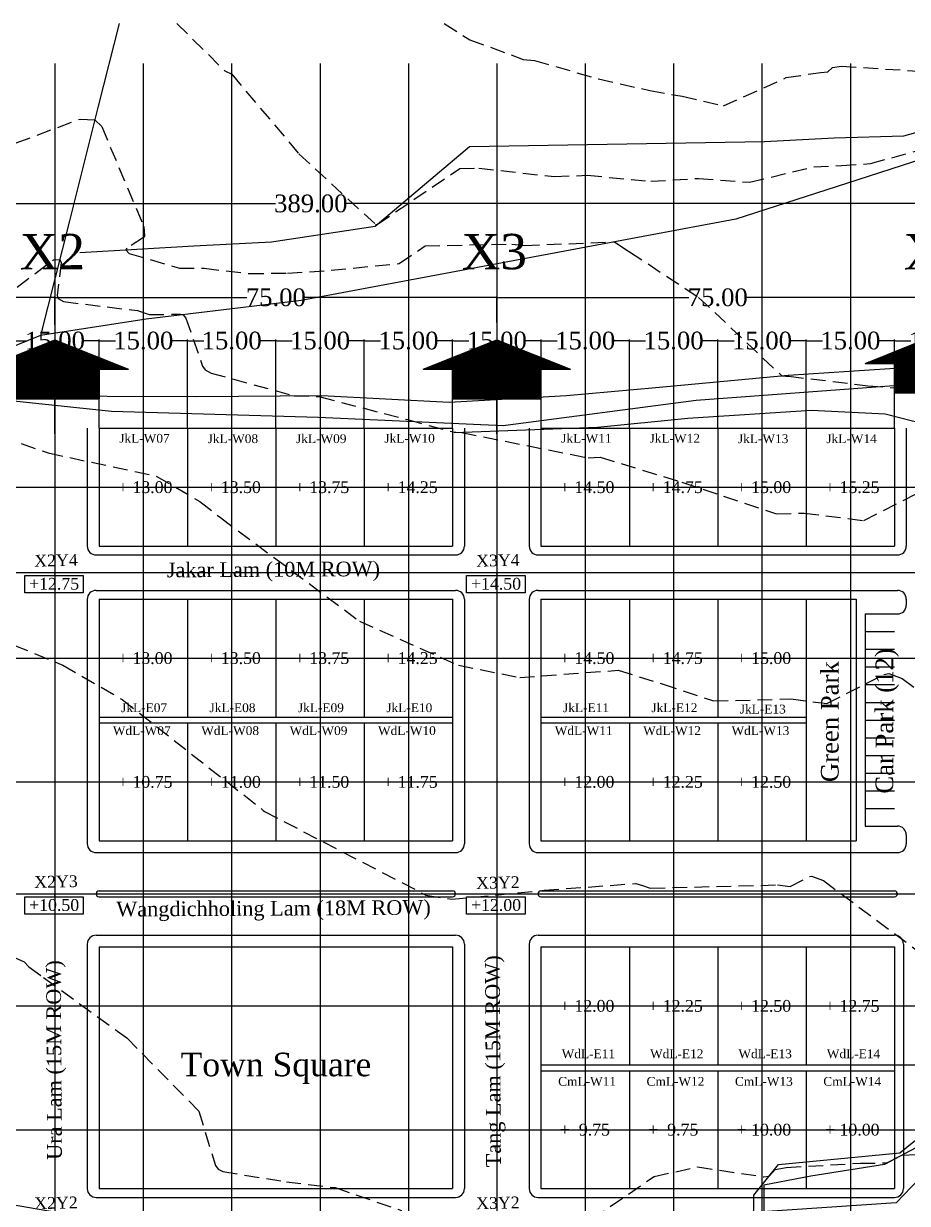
# Model space of a CAD drawing. Extents: x 15746 to 36625, y 87803 to 171760.
# Drawn here: x 15947.2 to 16097.2, y 88442 to 88642.1 of the extents above; entities that cross this region are included whole.
import ezdxf

# ---------------------------------------------------------------- set-up
doc = ezdxf.new("R2010")
doc.units = 0
doc.header["$LTSCALE"] = 5
doc.header["$MEASUREMENT"] = 0
doc.linetypes.add('DASHED', pattern=[0.75, 0.5, -0.25])
for name, color, linetype in [('BOUNDARY', 7, 'FENCELINE2'), ('CONTOUR', 254, 'Continuous'), ('Demarcation', 7, 'Continuous'), ('Phase1', 7, 'Continuous'), ('RELIEF', 255, 'Continuous'), ('STREAM & RIVER FRONT', 161, 'Continuous'), ('text', 7, 'Continuous')]:
    doc.layers.add(name, color=color, linetype=linetype)
doc.styles.get("Standard").update_dxf_attribs({"font": 'TIMES.TTF', "height": 3})
doc.linetypes.add('FENCELINE2', pattern='A,0.25,-0.1,[132,ltypeshp.shx,S=0.1,R=0,X=-0.1,Y=0],-0.1,1', length=1.45)
doc.dimstyles.get("Standard").update_dxf_attribs({"dimtxt": 0.2, "dimasz": 0.3, "dimexe": 0.18, "dimexo": 0.0625, "dimgap": 0.09, "dimtad": 0, "dimzin": 0, "dimdsep": 46, "dimtxsty": 'Standard', "dimblk": 'DOT', "dimcen": 0.09, "dimadec": 0, "dimazin": 0, "dimtfac": 1, "dimtofl": 0, "dimtmove": 2, "dimatfit": 2, "dimfxl": 1, "dimtolj": 1, "dimtzin": 0, "dimarcsym": 0})

# ---------------------------------------------------------------- blocks, each defined once
blk = doc.blocks.new('_Dot')
at = {"color": 0, "linetype": 'ByBlock', "lineweight": -2}
blk.add_line((-0.5, 0), (-1, 0), dxfattribs=at)
at = {"color": 0, "linetype": 'ByBlock', "const_width": 0.5}
blk.add_lwpolyline([(-0.25, 0, 1), (0.25, 0, 1)], format="xyb", close=True, dxfattribs=at)
blk = doc.blocks.new('*D56')
at = {"layer": 'Defpoints', "color": 0}
for p in [(15990.03, 88588.34), (15975.03, 88573.49), (15990.03, 88573.49)]:
    blk.add_point(p, dxfattribs=at)
at = {"layer": 'Demarcation', "color": 0, "lineweight": -2}
for p, q in [((15975.03, 88573.55), (15975.03, 88588.52)), ((15975.33, 88588.34), (15977.79, 88588.34)), ((15989.73, 88588.34), (15987.26, 88588.34)), ((15990.03, 88573.55), (15990.03, 88588.52))]:
    blk.add_line(p, q, dxfattribs=at)
at = {"layer": 'Demarcation', "color": 0, "lineweight": -2, "xscale": 0.3000000000000001, "yscale": 0.3000000000000001, "zscale": 0.3000000000000001, "rotation": 180}
blk.add_blockref('_Dot', (15975.03, 88588.34), dxfattribs=at)
at = {"layer": 'Demarcation', "color": 0, "lineweight": -2, "xscale": 0.3000000000000001, "yscale": 0.3000000000000001, "zscale": 0.3000000000000001}
blk.add_blockref('_Dot', (15990.03, 88588.34), dxfattribs=at)
at = {"layer": 'Demarcation', "color": 0, "insert": (15982.53, 88588.34), "char_height": 3, "attachment_point": 5}
blk.add_mtext('\\A1;15.00', dxfattribs=at)
blk = doc.blocks.new('*D57')
at = {"layer": 'Defpoints', "color": 0}
for p in [(16005.03, 88588.34), (15990.03, 88573.49), (16005.03, 88573.49)]:
    blk.add_point(p, dxfattribs=at)
at = {"layer": 'Demarcation', "color": 0, "lineweight": -2}
for p, q in [((15990.03, 88573.55), (15990.03, 88588.52)), ((15990.33, 88588.34), (15992.79, 88588.34)), ((16004.73, 88588.34), (16002.26, 88588.34)), ((16005.03, 88573.55), (16005.03, 88588.52))]:
    blk.add_line(p, q, dxfattribs=at)
at = {"layer": 'Demarcation', "color": 0, "lineweight": -2, "xscale": 0.3000000000000001, "yscale": 0.3000000000000001, "zscale": 0.3000000000000001, "rotation": 180}
blk.add_blockref('_Dot', (15990.03, 88588.34), dxfattribs=at)
at = {"layer": 'Demarcation', "color": 0, "lineweight": -2, "xscale": 0.3000000000000001, "yscale": 0.3000000000000001, "zscale": 0.3000000000000001}
blk.add_blockref('_Dot', (16005.03, 88588.34), dxfattribs=at)
at = {"layer": 'Demarcation', "color": 0, "insert": (15997.53, 88588.34), "char_height": 3, "attachment_point": 5}
blk.add_mtext('\\A1;15.00', dxfattribs=at)
blk = doc.blocks.new('*D58')
at = {"layer": 'Defpoints', "color": 0}
for p in [(16020.03, 88588.34), (16005.03, 88573.49), (16020.03, 88573.49)]:
    blk.add_point(p, dxfattribs=at)
at = {"layer": 'Demarcation', "color": 0, "lineweight": -2}
for p, q in [((16005.03, 88573.55), (16005.03, 88588.52)), ((16005.33, 88588.34), (16007.79, 88588.34)), ((16019.73, 88588.34), (16017.26, 88588.34)), ((16020.03, 88573.55), (16020.03, 88588.52))]:
    blk.add_line(p, q, dxfattribs=at)
at = {"layer": 'Demarcation', "color": 0, "lineweight": -2, "xscale": 0.3000000000000001, "yscale": 0.3000000000000001, "zscale": 0.3000000000000001, "rotation": 180}
blk.add_blockref('_Dot', (16005.03, 88588.34), dxfattribs=at)
at = {"layer": 'Demarcation', "color": 0, "lineweight": -2, "xscale": 0.3000000000000001, "yscale": 0.3000000000000001, "zscale": 0.3000000000000001}
blk.add_blockref('_Dot', (16020.03, 88588.34), dxfattribs=at)
at = {"layer": 'Demarcation', "color": 0, "insert": (16012.53, 88588.34), "char_height": 3, "attachment_point": 5}
blk.add_mtext('\\A1;15.00', dxfattribs=at)
blk = doc.blocks.new('*D60')
at = {"layer": 'Defpoints', "color": 0}
for p in [(16050.03, 88588.34), (16035.03, 88573.49), (16050.03, 88573.49)]:
    blk.add_point(p, dxfattribs=at)
at = {"layer": 'Demarcation', "color": 0, "lineweight": -2}
for p, q in [((16035.03, 88573.55), (16035.03, 88588.52)), ((16035.33, 88588.34), (16037.79, 88588.34)), ((16049.73, 88588.34), (16047.26, 88588.34)), ((16050.03, 88573.55), (16050.03, 88588.52))]:
    blk.add_line(p, q, dxfattribs=at)
at = {"layer": 'Demarcation', "color": 0, "lineweight": -2, "xscale": 0.3000000000000001, "yscale": 0.3000000000000001, "zscale": 0.3000000000000001, "rotation": 180}
blk.add_blockref('_Dot', (16035.03, 88588.34), dxfattribs=at)
at = {"layer": 'Demarcation', "color": 0, "lineweight": -2, "xscale": 0.3000000000000001, "yscale": 0.3000000000000001, "zscale": 0.3000000000000001}
blk.add_blockref('_Dot', (16050.03, 88588.34), dxfattribs=at)
at = {"layer": 'Demarcation', "color": 0, "insert": (16042.53, 88588.34), "char_height": 3, "attachment_point": 5}
blk.add_mtext('\\A1;15.00', dxfattribs=at)
blk = doc.blocks.new('*D61')
at = {"layer": 'Defpoints', "color": 0}
for p in [(16065.03, 88588.34), (16050.03, 88573.49), (16065.03, 88573.49)]:
    blk.add_point(p, dxfattribs=at)
at = {"layer": 'Demarcation', "color": 0, "lineweight": -2}
for p, q in [((16050.03, 88573.55), (16050.03, 88588.52)), ((16050.33, 88588.34), (16052.79, 88588.34)), ((16064.73, 88588.34), (16062.26, 88588.34)), ((16065.03, 88573.55), (16065.03, 88588.52))]:
    blk.add_line(p, q, dxfattribs=at)
at = {"layer": 'Demarcation', "color": 0, "lineweight": -2, "xscale": 0.3000000000000001, "yscale": 0.3000000000000001, "zscale": 0.3000000000000001, "rotation": 180}
blk.add_blockref('_Dot', (16050.03, 88588.34), dxfattribs=at)
at = {"layer": 'Demarcation', "color": 0, "lineweight": -2, "xscale": 0.3000000000000001, "yscale": 0.3000000000000001, "zscale": 0.3000000000000001}
blk.add_blockref('_Dot', (16065.03, 88588.34), dxfattribs=at)
at = {"layer": 'Demarcation', "color": 0, "insert": (16057.53, 88588.34), "char_height": 3, "attachment_point": 5}
blk.add_mtext('\\A1;15.00', dxfattribs=at)
blk = doc.blocks.new('*D62')
at = {"layer": 'Defpoints', "color": 0}
for p in [(16080.03, 88588.34), (16065.03, 88573.49), (16080.03, 88573.49)]:
    blk.add_point(p, dxfattribs=at)
at = {"layer": 'Demarcation', "color": 0, "lineweight": -2}
for p, q in [((16065.03, 88573.55), (16065.03, 88588.52)), ((16065.33, 88588.34), (16067.79, 88588.34)), ((16079.73, 88588.34), (16077.26, 88588.34)), ((16080.03, 88573.55), (16080.03, 88588.52))]:
    blk.add_line(p, q, dxfattribs=at)
at = {"layer": 'Demarcation', "color": 0, "lineweight": -2, "xscale": 0.3000000000000001, "yscale": 0.3000000000000001, "zscale": 0.3000000000000001, "rotation": 180}
blk.add_blockref('_Dot', (16065.03, 88588.34), dxfattribs=at)
at = {"layer": 'Demarcation', "color": 0, "lineweight": -2, "xscale": 0.3000000000000001, "yscale": 0.3000000000000001, "zscale": 0.3000000000000001}
blk.add_blockref('_Dot', (16080.03, 88588.34), dxfattribs=at)
at = {"layer": 'Demarcation', "color": 0, "insert": (16072.53, 88588.34), "char_height": 3, "attachment_point": 5}
blk.add_mtext('\\A1;15.00', dxfattribs=at)
blk = doc.blocks.new('*D63')
at = {"layer": 'Defpoints', "color": 0}
for p in [(16095.03, 88588.34), (16080.03, 88573.49), (16095.03, 88573.49)]:
    blk.add_point(p, dxfattribs=at)
at = {"layer": 'Demarcation', "color": 0, "lineweight": -2}
for p, q in [((16080.03, 88573.55), (16080.03, 88588.52)), ((16080.33, 88588.34), (16082.79, 88588.34)), ((16094.73, 88588.34), (16092.26, 88588.34)), ((16095.03, 88573.55), (16095.03, 88588.52))]:
    blk.add_line(p, q, dxfattribs=at)
at = {"layer": 'Demarcation', "color": 0, "lineweight": -2, "xscale": 0.3000000000000001, "yscale": 0.3000000000000001, "zscale": 0.3000000000000001, "rotation": 180}
blk.add_blockref('_Dot', (16080.03, 88588.34), dxfattribs=at)
at = {"layer": 'Demarcation', "color": 0, "lineweight": -2, "xscale": 0.3000000000000001, "yscale": 0.3000000000000001, "zscale": 0.3000000000000001}
blk.add_blockref('_Dot', (16095.03, 88588.34), dxfattribs=at)
at = {"layer": 'Demarcation', "color": 0, "insert": (16087.53, 88588.34), "char_height": 3, "attachment_point": 5}
blk.add_mtext('\\A1;15.00', dxfattribs=at)
blk = doc.blocks.new('*D70')
at = {"layer": 'Defpoints', "color": 0}
for p in [(15975.03, 88588.34), (15975.03, 88588.34), (15960.03, 88573.49)]:
    blk.add_point(p, dxfattribs=at)
at = {"layer": 'Demarcation', "color": 0, "lineweight": -2}
for p, q in [((15960.03, 88573.55), (15960.03, 88588.52)), ((15960.33, 88588.34), (15962.79, 88588.34)), ((15974.73, 88588.34), (15972.26, 88588.34)), ((15975.03, 88588.41), (15975.03, 88588.52))]:
    blk.add_line(p, q, dxfattribs=at)
at = {"layer": 'Demarcation', "color": 0, "lineweight": -2, "xscale": 0.3000000000000001, "yscale": 0.3000000000000001, "zscale": 0.3000000000000001, "rotation": 180}
blk.add_blockref('_Dot', (15960.03, 88588.34), dxfattribs=at)
at = {"layer": 'Demarcation', "color": 0, "lineweight": -2, "xscale": 0.3000000000000001, "yscale": 0.3000000000000001, "zscale": 0.3000000000000001}
blk.add_blockref('_Dot', (15975.03, 88588.34), dxfattribs=at)
at = {"layer": 'Demarcation', "color": 0, "insert": (15967.53, 88588.34), "char_height": 3, "attachment_point": 5}
blk.add_mtext('\\A1;15.00', dxfattribs=at)
blk = doc.blocks.new('*D71')
at = {"layer": 'Defpoints', "color": 0}
for p in [(16190.16, 88611.6), (15801.76, 88595.68), (16190.16, 88595.68)]:
    blk.add_point(p, dxfattribs=at)
at = {"layer": 'Demarcation', "color": 0, "lineweight": -2}
for p, q in [((15801.76, 88595.74), (15801.76, 88611.78)), ((15802.06, 88611.6), (15989.95, 88611.6)), ((16189.86, 88611.6), (16001.97, 88611.6)), ((16190.16, 88595.74), (16190.16, 88611.78))]:
    blk.add_line(p, q, dxfattribs=at)
at = {"layer": 'Demarcation', "color": 0, "lineweight": -2, "xscale": 0.3000000000000001, "yscale": 0.3000000000000001, "zscale": 0.3000000000000001, "rotation": 180}
blk.add_blockref('_Dot', (15801.76, 88611.6), dxfattribs=at)
at = {"layer": 'Demarcation', "color": 0, "lineweight": -2, "xscale": 0.3000000000000001, "yscale": 0.3000000000000001, "zscale": 0.3000000000000001}
blk.add_blockref('_Dot', (16190.16, 88611.6), dxfattribs=at)
at = {"layer": 'Demarcation', "color": 0, "insert": (15995.96, 88611.6), "char_height": 3, "attachment_point": 5}
blk.add_mtext('\\A1;389.00', dxfattribs=at)
blk = doc.blocks.new('*D59')
at = {"layer": 'Defpoints', "color": 0}
for p in [(16035.03, 88588.34), (16020.03, 88573.49), (16035.03, 88573.49)]:
    blk.add_point(p, dxfattribs=at)
at = {"layer": 'Demarcation', "color": 0, "lineweight": -2}
for p, q in [((16020.03, 88573.55), (16020.03, 88588.52)), ((16020.33, 88588.34), (16022.79, 88588.34)), ((16034.73, 88588.34), (16032.26, 88588.34)), ((16035.03, 88573.55), (16035.03, 88588.52))]:
    blk.add_line(p, q, dxfattribs=at)
at = {"layer": 'Demarcation', "color": 0, "lineweight": -2, "xscale": 0.3000000000000001, "yscale": 0.3000000000000001, "zscale": 0.3000000000000001, "rotation": 180}
blk.add_blockref('_Dot', (16020.03, 88588.34), dxfattribs=at)
at = {"layer": 'Demarcation', "color": 0, "lineweight": -2, "xscale": 0.3000000000000001, "yscale": 0.3000000000000001, "zscale": 0.3000000000000001}
blk.add_blockref('_Dot', (16035.03, 88588.34), dxfattribs=at)
at = {"layer": 'Demarcation', "color": 0, "insert": (16027.53, 88588.34), "char_height": 3, "attachment_point": 5}
blk.add_mtext('\\A1;15.00', dxfattribs=at)
blk = doc.blocks.new('*D69')
at = {"layer": 'Defpoints', "color": 0}
for p in [(15960.03, 88588.34), (15945.03, 88573.49), (15960.03, 88573.49)]:
    blk.add_point(p, dxfattribs=at)
at = {"layer": 'Demarcation', "color": 0, "lineweight": -2}
for p, q in [((15945.03, 88573.55), (15945.03, 88588.52)), ((15945.33, 88588.34), (15947.79, 88588.34)), ((15959.73, 88588.34), (15957.26, 88588.34)), ((15960.03, 88573.55), (15960.03, 88588.52))]:
    blk.add_line(p, q, dxfattribs=at)
at = {"layer": 'Demarcation', "color": 0, "lineweight": -2, "xscale": 0.3000000000000001, "yscale": 0.3000000000000001, "zscale": 0.3000000000000001, "rotation": 180}
blk.add_blockref('_Dot', (15945.03, 88588.34), dxfattribs=at)
at = {"layer": 'Demarcation', "color": 0, "lineweight": -2, "xscale": 0.3000000000000001, "yscale": 0.3000000000000001, "zscale": 0.3000000000000001}
blk.add_blockref('_Dot', (15960.03, 88588.34), dxfattribs=at)
at = {"layer": 'Demarcation', "color": 0, "insert": (15952.53, 88588.34), "char_height": 3, "attachment_point": 5}
blk.add_mtext('\\A1;15.00', dxfattribs=at)
blk = doc.blocks.new('*D64')
at = {"layer": 'Defpoints', "color": 0}
for p in [(16110.03, 88588.34), (16095.03, 88573.49), (16110.03, 88573.49)]:
    blk.add_point(p, dxfattribs=at)
at = {"layer": 'Demarcation', "color": 0, "lineweight": -2}
for p, q in [((16095.03, 88573.55), (16095.03, 88588.52)), ((16095.33, 88588.34), (16097.79, 88588.34)), ((16109.73, 88588.34), (16107.26, 88588.34)), ((16110.03, 88573.55), (16110.03, 88588.52))]:
    blk.add_line(p, q, dxfattribs=at)
at = {"layer": 'Demarcation', "color": 0, "lineweight": -2, "xscale": 0.3000000000000001, "yscale": 0.3000000000000001, "zscale": 0.3000000000000001, "rotation": 180}
blk.add_blockref('_Dot', (16095.03, 88588.34), dxfattribs=at)
at = {"layer": 'Demarcation', "color": 0, "lineweight": -2, "xscale": 0.3000000000000001, "yscale": 0.3000000000000001, "zscale": 0.3000000000000001}
blk.add_blockref('_Dot', (16110.03, 88588.34), dxfattribs=at)
at = {"layer": 'Demarcation', "color": 0, "insert": (16102.53, 88588.34), "char_height": 3, "attachment_point": 5}
blk.add_mtext('\\A1;15.00', dxfattribs=at)

msp = doc.modelspace()

# ---------------------------------------------------------------- hatches: boundary and pattern name
at = {"layer": 'Phase1'}
h = msp.add_hatch(dxfattribs=at)
h.set_pattern_fill('ANSI31', color=254, angle=-39.67767, style=0)
h.set_pattern_definition([(5.32233263, (-54254.09549, 31629.46651), (-0.0115948365, 0.12446107732), [])])
h.paths.add_polyline_path([(15885.026, 88583.49), (15885.026, 88578.49), (15870.026, 88578.49), (15870.026, 88583.49), (15865.026, 88583.49), (15877.526, 88588.49), (15890.026, 88583.49)])
h.paths.add_polyline_path([(15945.026, 88578.49), (15960.026, 88578.49), (15960.026, 88583.49), (15965.026, 88583.49), (15952.526, 88588.49), (15940.026, 88583.49), (15945.026, 88583.49)])
h.paths.add_polyline_path([(16027.526, 88588.49), (16040.026, 88583.49), (16035.026, 88583.49), (16035.026, 88578.49), (16020.026, 88578.49), (16020.026, 88583.49), (16015.026, 88583.49)])
h.paths.add_polyline_path([(16102.526, 88589.489), (16115.026, 88584.489), (16110.026, 88584.489), (16110.026, 88579.489), (16095.026, 88579.489), (16095.026, 88584.489), (16090.026, 88584.489)])

# ---------------------------------------------------------------- linework, layer by layer
for p, q in [((15952.526, 88635.394), (15952.526, 88304.99)), ((16027.526, 88635.394), (16027.526, 88304.99)), ((15801.882, 88548.99), (16223.476, 88548.99)), ((15801.757, 88494.49), (16223.476, 88494.49))]:
    msp.add_line(p, q)
at = {"color": 254}
for p, q in [((15967.526, 88635.394), (15967.526, 88309.99)), ((15982.526, 88635.394), (15982.526, 88309.99)), ((15997.526, 88635.394), (15997.526, 88309.99)), ((16012.526, 88635.394), (16012.526, 88309.99)), ((16042.526, 88635.394), (16042.526, 88309.99)), ((16057.526, 88635.394), (16057.526, 88309.99)), ((16072.526, 88635.394), (16072.526, 88309.99)), ((16087.526, 88635.394), (16087.526, 88309.99)), ((15825.026, 88563.49), (16185.026, 88563.49)), ((15825.026, 88534.49), (16185.026, 88534.49)), ((15825.026, 88513.49), (16185.026, 88513.49)), ((15825.026, 88475.49), (16185.026, 88475.49)), ((15825.026, 88454.49), (16185.026, 88454.49))]:
    msp.add_line(p, q, dxfattribs=at)
at = {"color": 7}
for points in [[(15947.401, 88548.498), (15957.329, 88548.498), (15957.329, 88545.546), (15947.401, 88545.546)], [(16022.401, 88548.498), (16032.329, 88548.498), (16032.329, 88545.546), (16022.401, 88545.546)], [(15947.401, 88493.998), (15957.329, 88493.998), (15957.329, 88491.046), (15947.401, 88491.046)], [(16022.401, 88493.998), (16032.329, 88493.998), (16032.329, 88491.046), (16022.401, 88491.046)]]:
    msp.add_lwpolyline(points, close=True, dxfattribs=at)
at = {"layer": 'BOUNDARY'}
msp.add_lwpolyline([(15934.237, 88579.333), (15962.127, 88576.398), (15997.203, 88575.355), (16028.628, 88573.975), (16061.367, 88578.239), (16094.885, 88580.733), (16118.686, 88575.578), (16145.814, 88567.662), (16167.068, 88563.498), (16188.038, 88544.291), (16170.026, 88522.236), (16156.932, 88503.49), (16139.276, 88490.829), (16123.128, 88477.675), (16109.62, 88457.034), (16095.306, 88442.102), (16070.913, 88440.469)], dxfattribs=at)
at = {"layer": 'CONTOUR', "color": 253, "linetype": 'DASHED'}
for points in [[(15973.234, 88642.138), (15981.358, 88634.112), (15982.534, 88633.536), (15993.949, 88620.046), (16006.954, 88608.082), (16007.233, 88608.083), (16021.235, 88617.552), (16024.495, 88617.623), (16037.282, 88616.181), (16042.835, 88616.409), (16053.665, 88615.385), (16061.764, 88615.881), (16070.42, 88615.228), (16081.324, 88617.847), (16086.034, 88618.048), (16090.949, 88618.389), (16102.8, 88621.681)], [(16018.606, 88642.138), (16022.941, 88639.409), (16031.985, 88636.074), (16033.917, 88635.904), (16044.789, 88632.748), (16053.506, 88630.788), (16058.972, 88629.82), (16065.992, 88628.183), (16076.644, 88632.967), (16082.521, 88633.863), (16083.712, 88633.932), (16084.433, 88634.658), (16084.501, 88634.702), (16086.004, 88634.937), (16105.157, 88633.652)], [(15928.42, 88615.332), (15956.788, 88625.952), (15959.308, 88625.836), (15960.472, 88624.653), (15967.612, 88607.732), (15967.727, 88606.101), (15967.56, 88605.854), (15964.718, 88604.06), (15964.594, 88603.755), (15965.113, 88603.138), (15973.674, 88600.651), (15977.889, 88600.625), (15985.51, 88599.735), (15991.991, 88599.802), (15999.427, 88600.281), (16010.958, 88601.442), (16015.372, 88604.427), (16030.058, 88604.744), (16032.259, 88604.496), (16047.501, 88605.12), (16049.067, 88604.012), (16050.062, 88603.43), (16061.784, 88595.693), (16075.876, 88582.397), (16076.586, 88582.337), (16077.089, 88582.301), (16090.524, 88580.709), (16095.807, 88580.31), (16101.02, 88580.411)], [(15943.12, 88595.186), (15952.294, 88602.077), (15953.337, 88602.124), (15953.611, 88601.635), (15952.902, 88595.988), (15953.065, 88595.504), (15953.98, 88594.983), (15966.572, 88593.442), (15968.54, 88592.769), (15973.867, 88592.862), (15974.28, 88592.733), (15974.754, 88592.144), (15977.6, 88584.019), (15978.025, 88583.41), (15979.039, 88582.842), (15993.127, 88578.999), (15997.521, 88578.834), (16012.35, 88574.951), (16020.293, 88572.82), (16020.576, 88572.798), (16021.591, 88572.758), (16043.025, 88568.456), (16045.062, 88568.605), (16058.912, 88564.342), (16075.001, 88558.98), (16079.672, 88559.099), (16089.807, 88557.84), (16105.793, 88565.955)], [(15943.289, 88572.137), (15951.406, 88569.299), (15969.735, 88565.366), (15977.114, 88561.071), (15980.611, 88558.329), (16004.213, 88540.781), (16021.013, 88533.296), (16031.427, 88531.206), (16048.097, 88532.429), (16055.586, 88530.123), (16064.288, 88527.224), (16077.425, 88527.557), (16083.55, 88526.796), (16093.208, 88531.7), (16094.065, 88531.857), (16096.305, 88531.034), (16120.102, 88513.301)], [(15935.166, 88540.948), (15953.871, 88533.323), (15963.924, 88527.473), (15987.655, 88508.868), (15987.884, 88508.628), (15988.073, 88508.491), (16015.463, 88494.303), (16019.867, 88493.576), (16035.569, 88495.111), (16051.133, 88496.252), (16052.262, 88495.904), (16053.574, 88495.467), (16075.179, 88496.015), (16077.292, 88495.753), (16080.623, 88497.444), (16080.919, 88497.498), (16082.97, 88496.744), (16104.763, 88480.505)], [(15945.683, 88483.681), (15947.332, 88482.94), (15948.103, 88482.127), (15950.604, 88480.324), (15964.716, 88470.07), (15976.949, 88457.636), (15979.793, 88448.413), (15980.224, 88447.767), (15981.016, 88447.386), (15991.808, 88445.649), (16000.081, 88444.666), (16011.351, 88440.775)], [(16043.677, 88439.336), (16054.239, 88446.571), (16061.615, 88448.169), (16072.823, 88446.498), (16073.722, 88446.602), (16073.816, 88446.666), (16074.743, 88447.751), (16076.663, 88448.081), (16089.228, 88448.808), (16093.699, 88448.858), (16096.287, 88450.158), (16106.956, 88450.637), (16114.345, 88447.958), (16125.627, 88443.631), (16144.128, 88432.76)]]:
    msp.add_lwpolyline(points, dxfattribs=at)
at = {"layer": 'Demarcation'}
for p, q in [((15952.226, 88595.677), (15919.938, 88595.677)), ((15952.526, 88591.114), (15952.526, 88595.857)), ((15952.826, 88595.677), (15985.113, 88595.677)), ((16027.226, 88595.677), (15994.938, 88595.677)), ((16027.526, 88591.456), (16027.526, 88595.857)), ((16027.826, 88595.677), (16060.113, 88595.677)), ((16102.226, 88595.677), (16069.938, 88595.677)), ((15952.526, 88572.553), (15952.526, 88584.205)), ((16027.526, 88572.553), (16027.526, 88584.205))]:
    msp.add_line(p, q, dxfattribs=at)
at = {"layer": 'Phase1', "color": 254}
for p, q in [((16090.026, 88584.489), (16102.526, 88589.489)), ((15940.026, 88583.49), (15952.526, 88588.49)), ((15952.526, 88588.49), (15965.026, 88583.49)), ((16015.026, 88583.49), (16027.526, 88588.49)), ((16027.526, 88588.49), (16040.026, 88583.49)), ((15960.026, 88583.49), (15965.026, 88583.49)), ((15960.026, 88583.49), (15960.026, 88578.49)), ((16015.026, 88583.49), (16020.026, 88583.49)), ((16020.026, 88583.49), (16020.026, 88578.49)), ((16035.026, 88583.49), (16040.026, 88583.49)), ((16035.026, 88583.49), (16035.026, 88578.49)), ((16090.026, 88584.489), (16095.026, 88584.489)), ((16095.026, 88584.489), (16095.026, 88579.489)), ((16095.026, 88579.489), (16110.026, 88579.489)), ((15945.026, 88578.49), (15960.026, 88578.49)), ((16020.026, 88578.49), (16035.026, 88578.49)), ((16096.526, 88465.49), (16096.526, 88444.49)), ((16080.026, 88442.99), (16095.026, 88442.99))]:
    msp.add_line(p, q, dxfattribs=at)
at = {"layer": 'Phase1'}
for p, q in [((15958.026, 88573.49), (15958.026, 88553.49)), ((15960.026, 88573.49), (15960.026, 88553.49)), ((15960.026, 88573.49), (16020.026, 88573.49)), ((15975.026, 88573.49), (15975.026, 88553.49)), ((15990.026, 88573.49), (15990.026, 88553.49)), ((16005.026, 88573.49), (16005.026, 88553.49)), ((16020.026, 88573.49), (16020.026, 88553.49)), ((16022.026, 88573.49), (16022.026, 88553.49)), ((16033.026, 88573.49), (16033.026, 88553.49)), ((16035.026, 88573.49), (16035.026, 88553.49)), ((16035.026, 88573.49), (16095.026, 88573.49)), ((16050.026, 88573.49), (16050.026, 88553.49)), ((16065.026, 88573.49), (16065.026, 88553.49)), ((16065.026, 88573.49), (16065.026, 88553.49)), ((16080.026, 88573.49), (16080.026, 88553.49)), ((16095.026, 88573.49), (16095.026, 88553.49)), ((16097.026, 88573.49), (16097.026, 88553.49)), ((15960.026, 88553.49), (16020.026, 88553.49)), ((16035.026, 88553.49), (16095.026, 88553.49)), ((15959.526, 88551.99), (16020.526, 88551.99)), ((16034.526, 88551.99), (16095.526, 88551.99)), ((15959.526, 88545.99), (16020.526, 88545.99)), ((16034.526, 88545.99), (16095.526, 88545.99)), ((15958.026, 88544.49), (15958.026, 88502.99)), ((15960.026, 88544.49), (15960.026, 88503.49)), ((15960.026, 88544.49), (16020.026, 88544.49)), ((15975.026, 88544.49), (15975.026, 88524.49)), ((15990.026, 88544.49), (15990.026, 88524.49)), ((16005.026, 88544.49), (16005.026, 88524.49)), ((16020.026, 88544.49), (16020.026, 88503.49)), ((16022.026, 88544.49), (16022.026, 88502.99)), ((16033.026, 88544.49), (16033.026, 88502.99)), ((16035.026, 88544.49), (16035.026, 88503.49)), ((16035.026, 88544.49), (16080.026, 88544.49)), ((16050.026, 88544.49), (16050.026, 88524.49)), ((16065.026, 88544.49), (16065.026, 88524.49)), ((16080.026, 88544.49), (16080.026, 88524.49)), ((16080.026, 88544.49), (16088.526, 88544.49)), ((16088.526, 88544.49), (16088.526, 88503.49)), ((16097.026, 88544.49), (16097.026, 88543.49)), ((16090.026, 88541.99), (16090.026, 88505.99)), ((16090.026, 88541.99), (16095.526, 88541.99)), ((16090.026, 88538.99), (16095.026, 88538.99)), ((16090.026, 88535.99), (16095.026, 88535.99)), ((16090.026, 88532.99), (16095.026, 88532.99)), ((16090.026, 88529.99), (16095.026, 88529.99)), ((16090.026, 88526.99), (16095.026, 88526.99)), ((15960.026, 88524.49), (16020.026, 88524.49)), ((15960.026, 88523.49), (16020.026, 88523.49)), ((15975.026, 88523.49), (15975.026, 88503.49)), ((15990.026, 88523.49), (15990.026, 88503.49)), ((16005.026, 88523.49), (16005.026, 88503.49)), ((16035.026, 88524.49), (16080.026, 88524.49)), ((16035.026, 88523.49), (16080.026, 88523.49)), ((16050.026, 88523.49), (16050.026, 88503.49)), ((16065.026, 88523.49), (16065.026, 88503.49)), ((16080.026, 88524.49), (16080.026, 88523.49)), ((16080.026, 88523.49), (16080.026, 88503.49)), ((16090.026, 88523.99), (16095.026, 88523.99)), ((16090.026, 88520.99), (16095.026, 88520.99)), ((16090.026, 88517.99), (16095.026, 88517.99)), ((16090.026, 88514.99), (16095.026, 88514.99)), ((16090.026, 88511.99), (16095.026, 88511.99)), ((16090.026, 88508.99), (16095.026, 88508.99)), ((16090.026, 88505.99), (16095.526, 88505.99)), ((15960.026, 88503.49), (16020.026, 88503.49)), ((16035.026, 88503.49), (16080.026, 88503.49)), ((16080.026, 88503.49), (16088.526, 88503.49)), ((16097.026, 88504.49), (16097.026, 88502.99)), ((15959.526, 88501.49), (16020.526, 88501.49)), ((16034.526, 88501.49), (16095.526, 88501.49)), ((15960.026, 88494.99), (16020.026, 88494.99)), ((15960.026, 88493.99), (16020.026, 88493.99)), ((16035.026, 88494.99), (16095.026, 88494.99)), ((16035.026, 88493.99), (16095.026, 88493.99)), ((15959.526, 88487.49), (16020.526, 88487.49)), ((16034.526, 88487.49), (16095.026, 88487.49)), ((15958.026, 88485.99), (15958.026, 88444.49)), ((15960.026, 88485.49), (15960.026, 88444.49)), ((15960.026, 88485.49), (16020.026, 88485.49)), ((16020.026, 88485.49), (16020.026, 88444.49)), ((16022.026, 88485.99), (16022.026, 88444.49)), ((16033.026, 88485.99), (16033.026, 88444.49)), ((16035.026, 88485.49), (16035.026, 88444.49)), ((16035.026, 88485.49), (16095.026, 88485.49)), ((16050.026, 88485.49), (16050.026, 88465.49)), ((16065.026, 88485.49), (16065.026, 88465.49)), ((16080.026, 88485.49), (16080.026, 88465.49)), ((16095.026, 88485.49), (16095.026, 88465.49)), ((16096.526, 88485.99), (16096.526, 88465.49)), ((16035.026, 88465.49), (16095.026, 88465.49)), ((16095.026, 88465.49), (16095.026, 88444.49)), ((16095.026, 88465.49), (16110.026, 88465.49)), ((16035.026, 88464.49), (16095.026, 88464.49)), ((16050.026, 88464.49), (16050.026, 88444.49)), ((16065.026, 88464.49), (16065.026, 88444.49)), ((16080.026, 88464.49), (16080.026, 88444.49)), ((15960.026, 88444.49), (16020.026, 88444.49)), ((16035.026, 88444.49), (16095.026, 88444.49)), ((15959.526, 88442.99), (16020.526, 88442.99)), ((16034.526, 88442.99), (16080.026, 88442.99))]:
    msp.add_line(p, q, dxfattribs=at)
for centre, radius, start, end in [((15959.526, 88553.49), 1.5, 180, 270), ((16020.526, 88553.49), 1.5, 270, 0), ((16034.526, 88553.49), 1.5, 180, 270), ((16095.526, 88553.49), 1.5, 270, 0), ((15959.526, 88544.49), 1.5, 90, 180), ((16020.526, 88544.49), 1.5, 0, 90), ((16034.526, 88544.49), 1.5, 90, 180), ((16095.526, 88544.49), 1.5, 0, 90), ((16095.526, 88543.49), 1.5, 270, 0), ((16095.526, 88504.49), 1.5, 360, 90), ((15959.526, 88502.99), 1.5, 180, 270), ((16020.526, 88502.99), 1.5, 270, 0), ((16034.526, 88502.99), 1.5, 180, 270), ((16095.526, 88502.99), 1.5, 270, 0), ((15960.026, 88494.49), 0.5, 90, 270), ((16020.026, 88494.49), 0.5, 270, 90), ((16035.026, 88494.49), 0.5, 90, 270), ((16095.026, 88494.49), 0.5, 270, 90), ((15959.526, 88485.99), 1.5, 90, 180), ((16020.526, 88485.99), 1.5, 0, 90), ((16034.526, 88485.99), 1.5, 90, 180), ((16095.026, 88485.99), 1.5, 0, 90), ((15959.526, 88444.49), 1.5, 180, 270), ((16020.526, 88444.49), 1.5, 270, 0), ((16034.526, 88444.49), 1.5, 180, 270)]:
    msp.add_arc(centre, radius, start, end, dxfattribs=at)
at = {"layer": 'Phase1', "color": 254}
msp.add_arc((16095.026, 88444.49), 1.5, 270, 0, dxfattribs=at)
at = {"layer": 'Phase1'}
for p in [(15952.526, 88548.99), (15952.526, 88548.797), (16027.526, 88548.99), (16027.526, 88548.797), (15952.526, 88494.49), (15952.526, 88494.297), (16027.526, 88494.324), (16027.526, 88494.297)]:
    msp.add_point(p, dxfattribs=at)
at = {"layer": 'RELIEF'}
for points in [[(15956.764, 88603.311), (15976.124, 88604.412), (15989.304, 88605.141), (16006.888, 88607.793), (16022.907, 88621.298), (16039.599, 88621.571), (16056.29, 88621.844), (16072.981, 88622.117), (16084.755, 88622.748), (16096.621, 88623.07), (16104.936, 88625.422), (16108.291, 88629.976)], [(15943.256, 88579.344), (15961.415, 88578.906), (15976.612, 88578.865), (15997.829, 88579.039), (16019.461, 88577.911), (16039.329, 88579.018), (16054.516, 88580.398), (16076.959, 88582.499), (16097.694, 88583.85), (16109.069, 88582.398), (16123.785, 88576.308), (16142.102, 88572.789), (16166.689, 88568.966)], [(16172.29, 88561.462), (16158.958, 88564.859), (16144.347, 88563.906), (16120.952, 88572.277), (16109.349, 88571.804), (16093.442, 88575.878), (16080.911, 88576.501), (16059.964, 88575.17), (16044.64, 88573.64), (16020.311, 88572.71)], [(15944.951, 88441.858), (15960.3, 88439.217), (15975.157, 88434.934), (15992.945, 88431.704), (16010.908, 88426.922), (16023.64, 88423.232), (16040.639, 88416.962), (16062.828, 88412.337), (16070.98, 88427.511), (16071.132, 88443.404), (16075.308, 88448.559), (16095.935, 88450.55), (16106.007, 88458.681), (16116.082, 88472.709), (16125.991, 88481.265), (16143.377, 88494.595), (16154.706, 88507.15), (16164.498, 88521.803), (16176.435, 88531.205), (16188.373, 88540.608), (16202.133, 88544.523), (16215.893, 88548.439), (16216.918, 88548.435)], [(16216.918, 88546.115), (16208.354, 88545.397), (16189.977, 88538.916), (16176.69, 88531.016), (16165.438, 88519.71), (16157.761, 88507.7), (16147.577, 88496.323), (16142.148, 88489.122), (16128.874, 88479.963), (16118.291, 88472.462), (16105.517, 88455.086), (16093.337, 88448.584), (16080.805, 88446.622), (16072.855, 88445.056), (16072.845, 88432.26), (16071.436, 88420.78), (16065.789, 88411.048)]]:
    msp.add_lwpolyline(points, dxfattribs=at)
at = {"layer": 'STREAM & RIVER FRONT'}
for points in [[(15963.413, 88642.138), (15959.882, 88628.115), (15954.984, 88608.667), (15950.087, 88589.219)], [(16216.918, 88608.407), (16208.209, 88601.711), (16195.741, 88603.787), (16183.274, 88605.863), (16163.748, 88610.528), (16144.222, 88615.193), (16124.696, 88619.859), (16105.622, 88621.048), (16086.86, 88615.015), (16068.099, 88608.982), (16049.657, 88605.525), (16031.215, 88602.067), (16012.773, 88598.61), (15994.331, 88595.152), (15981.178, 88593.566), (15968.025, 88591.98), (15950.087, 88589.219), (15935.956, 88583.539)]]:
    msp.add_lwpolyline(points, dxfattribs=at)

# ---------------------------------------------------------------- block references
at = {"layer": 'Demarcation', "yscale": 0.3000000000000001, "zscale": 0.3000000000000001}
for p, xscale, rotation in [((15952.526, 88595.677), 0.3, 1.561016237662294e-11), ((15952.526, 88595.677), 0.3000000000000001, 180.0000000000156), ((16027.526, 88595.677), 0.3, 1.561016237662294e-11), ((16027.526, 88595.677), 0.3000000000000001, 180.0000000000156)]:
    msp.add_blockref('_Dot', p, dxfattribs=dict(at, xscale=xscale, rotation=rotation))

# ---------------------------------------------------------------- texts
at = {"color": 7, "char_height": 2, "width": 9.1695, "attachment_point": 1}
for s, insert in [('+ 13.00', (15963.231, 88564.497)), ('+ 13.50', (15978.231, 88564.497)), ('+ 13.75', (15993.231, 88564.497)), ('+ 14.25', (16008.231, 88564.497)), ('+ 14.50', (16038.231, 88564.497)), ('+ 14.75', (16053.231, 88564.497)), ('+ 15.00', (16068.231, 88564.497)), ('+ 15.25', (16083.231, 88564.497)), ('+12.75', (15948.147, 88548.108)), ('+14.50', (16023.147, 88548.108)), ('+ 13.00', (15963.231, 88535.497)), ('+ 13.50', (15978.231, 88535.497)), ('+ 13.75', (15993.231, 88535.497)), ('+ 14.25', (16008.231, 88535.497)), ('+ 14.50', (16038.231, 88535.497)), ('+ 14.75', (16053.231, 88535.497)), ('+ 15.00', (16068.231, 88535.497)), ('+ 10.75', (15963.231, 88514.497)), ('+ 11.00', (15978.231, 88514.497)), ('+ 11.50', (15993.231, 88514.497)), ('+ 11.75', (16008.231, 88514.497)), ('+ 12.00', (16038.231, 88514.497)), ('+ 12.25', (16053.231, 88514.497)), ('+ 12.50', (16068.231, 88514.497)), ('+10.50', (15948.147, 88493.608)), ('+12.00', (16023.147, 88493.608)), ('+ 12.00', (16038.231, 88476.497)), ('+ 12.25', (16053.231, 88476.497)), ('+ 12.50', (16068.231, 88476.497)), ('+ 12.75', (16083.231, 88476.497)), ('+  9.75', (16038.231, 88455.497)), ('+  9.75', (16053.231, 88455.497)), ('+ 10.00', (16068.231, 88455.497)), ('+ 10.00', (16083.231, 88455.497))]:
    msp.add_mtext(s, dxfattribs=dict(at, insert=insert))
at = {"layer": 'Demarcation', "char_height": 6, "width": 11.9196, "attachment_point": 1, "rotation": 0.32233}
for s, insert in [('X2', (15946.548, 88606.418)), ('X3', (16021.548, 88606.418)), ('X4', (16096.548, 88606.418))]:
    msp.add_mtext(s, dxfattribs=dict(at, insert=insert))
at = {"layer": 'Demarcation', "char_height": 3, "attachment_point": 5}
for insert in [(15990.026, 88595.677), (16065.026, 88595.677)]:
    msp.add_mtext('\\A1;75.00', dxfattribs=dict(at, insert=insert))
at = {"layer": 'text', "char_height": 1.5, "attachment_point": 1, "line_spacing_factor": 1.5}
for s, insert, width in [('JkL-W07', (15963.456, 88572.535), 8.5648), ('JkL-W08', (15978.456, 88572.472), 8.5648), ('JkL-W09', (15993.456, 88572.472), 8.5648), ('JkL-W10', (16008.456, 88572.535), 8.5648), ('JkL-W11', (16038.456, 88572.535), 8.5648), ('JkL-W12', (16053.456, 88572.535), 8.5648), ('JkL-W13', (16068.456, 88572.472), 8.5648), ('JkL-W14', (16083.456, 88572.472), 8.5648), ('JkL-E07', (15963.773, 88526.833), 8.0699), ('JkL-E08', (15978.773, 88526.833), 8.0699), ('JkL-E09', (15993.773, 88526.833), 8.0699), ('JkL-E10', (16008.773, 88526.833), 8.0699), ('JkL-E11', (16038.773, 88526.833), 8.0699), ('JkL-E12', (16053.773, 88526.833), 8.0699), ('JkL-E13', (16068.773, 88526.597), 8.0699), ('WdL-W07', (15962.361, 88522.944), 9.8102), ('WdL-W08', (15977.361, 88522.944), 9.8102), ('WdL-W09', (15992.361, 88522.944), 9.8102), ('WdL-W10', (16007.361, 88522.944), 9.8102), ('WdL-W11', (16037.361, 88522.944), 9.8102), ('WdL-W12', (16052.361, 88522.944), 9.8102), ('WdL-W13', (16067.361, 88522.944), 9.8102), ('WdL-E11', (16038.537, 88468.121), 8.917), ('WdL-E12', (16053.537, 88468.121), 8.917), ('WdL-E13', (16068.537, 88468.121), 8.917), ('WdL-E14', (16083.537, 88468.121), 8.917), ('CmL-W11', (16037.942, 88463.437), 9.8102), ('CmL-W12', (16052.942, 88463.437), 9.8102), ('CmL-W13', (16067.942, 88463.437), 9.8102), ('CmL-W14', (16082.942, 88463.437), 9.8102)]:
    msp.add_mtext(s, dxfattribs=dict(at, insert=insert, width=width))
at = {"layer": 'text', "attachment_point": 1}
for s, insert, char_height, width, rotation in [('X2Y4', (15948.998, 88551.997), 2, 7.5657, 1.32233), ('X3Y4', (16023.998, 88551.997), 2, 7.5657, 1.32233), ('Jakar Lam (10M ROW)', (15971.524, 88550.696), 2.5, 35.58894, 0.32233), ('Car Park (12)', (16091.804, 88511.498), 3, 25.14125, 90), ('Green Park', (16082.538, 88513.456), 3, 20.49461, 90), ('X2Y3', (15948.998, 88497.497), 2, 7.5657, 1.32233), ('X3Y2', (16023.998, 88497.331), 2, 7.5657, 1.32233), ('Wangdichholing Lam (18M ROW)', (15962.937, 88493.157), 2.5, 53.2243, 0.32233), ('Tang Lam (15M ROW)', (16025.723, 88448.095), 2.5, 35.97477, 90.32233), ('Ura Lam (15M ROW)', (15951.215, 88449.365), 2.5, 33.99482, 90.32233), ('Town Square', (15973.859, 88467.553), 4, 32.90354, 0.006), ('X2Y2', (15948.998, 88442.997), 2, 7.5657, 1.32233), ('X3Y2', (16023.998, 88442.997), 2, 7.5657, 1.32233)]:
    msp.add_mtext(s, dxfattribs=dict(at, insert=insert, char_height=char_height, width=width, rotation=rotation))

# ---------------------------------------------------------------- dimensions: what is measured, and where the dimension line sits
at = {"layer": 'Demarcation'}
dim = msp.add_aligned_dim(p1=(15801.757, 88595.677), p2=(16190.157, 88595.677), distance=15.922, text='389.00', dimstyle='Standard', dxfattribs=at)
dim.commit()
dim.dimension.update_dxf_attribs({"geometry": '*D71', "text_midpoint": (15995.957, 88611.6)})
dim = msp.add_aligned_dim(p1=(15945.026, 88573.49), p2=(15960.026, 88573.49), distance=14.855, dimstyle='Standard', dxfattribs=at)
dim.commit()
dim.dimension.update_dxf_attribs({"geometry": '*D69', "text_midpoint": (15952.526, 88588.345)})
for base, p1, p2, picture, middle in [((15975.026, 88588.345), (15960.026, 88573.49), (15975.026, 88588.345), '*D70', (15967.526, 88588.345)), ((15990.026, 88588.345), (15975.026, 88573.49), (15990.026, 88573.49), '*D56', (15982.526, 88588.345)), ((16005.026, 88588.345), (15990.026, 88573.49), (16005.026, 88573.49), '*D57', (15997.526, 88588.345)), ((16020.026, 88588.345), (16005.026, 88573.49), (16020.026, 88573.49), '*D58', (16012.526, 88588.345)), ((16035.026, 88588.345), (16020.026, 88573.49), (16035.026, 88573.49), '*D59', (16027.526, 88588.345)), ((16050.026, 88588.345), (16035.026, 88573.49), (16050.026, 88573.49), '*D60', (16042.526, 88588.345)), ((16065.026, 88588.345), (16050.026, 88573.49), (16065.026, 88573.49), '*D61', (16057.526, 88588.345)), ((16080.026, 88588.345), (16065.026, 88573.49), (16080.026, 88573.49), '*D62', (16072.526, 88588.345)), ((16095.026, 88588.345), (16080.026, 88573.49), (16095.026, 88573.49), '*D63', (16087.526, 88588.345)), ((16110.026, 88588.345), (16095.026, 88573.49), (16110.026, 88573.49), '*D64', (16102.526, 88588.345))]:
    dim = msp.add_linear_dim(base=base, p1=p1, p2=p2, angle=180, dimstyle='Standard', dxfattribs=at)
    dim.commit()
    dim.dimension.update_dxf_attribs({"geometry": picture, "text_midpoint": middle})

doc.saveas('drawing.dxf')
